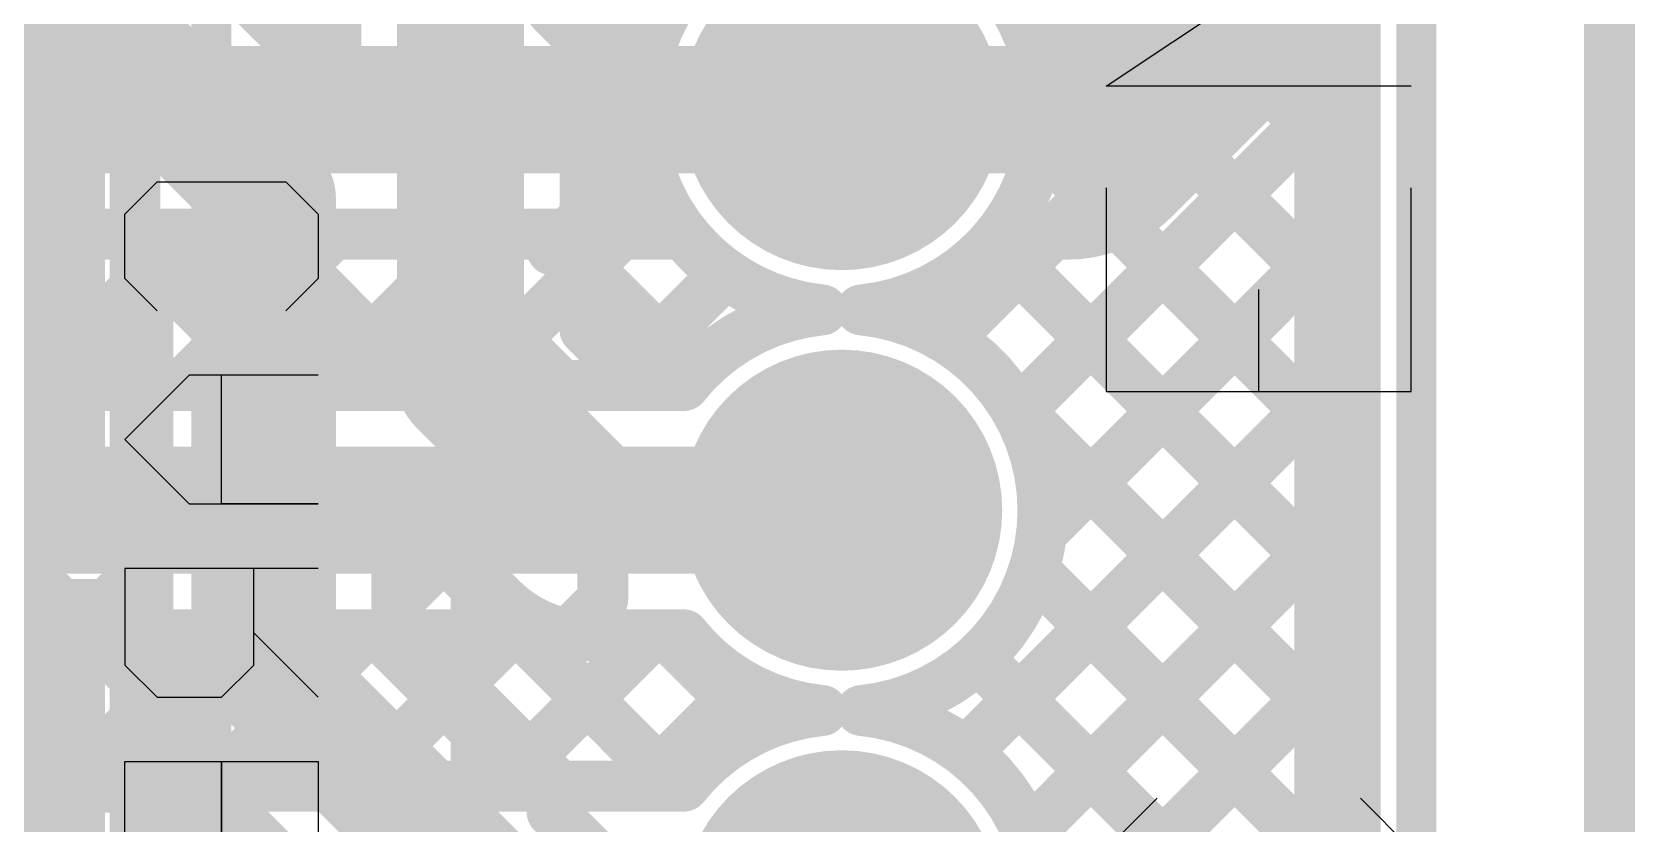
# Model space of a CAD drawing. Header units: millimetres. Extents: x 0.78 to 3.29, y 2.96 to 5.31.
# Drawn here: x 2.9737 to 3.289, y 3.7939 to 3.9495 of the extents above; entities that cross this region are included whole.
import ezdxf

# ---------------------------------------------------------------- set-up
doc = ezdxf.new("R2010")
doc.units = ezdxf.units.MM
doc.header["$MEASUREMENT"] = 0
for name, color, linetype in [('BottomLayer', 5, 'Continuous'), ('BottomOverlay', 54, 'Continuous'), ('BottomSolder', 6, 'Continuous'), ('Mechanical2', 216, 'Continuous'), ('MultiLayer', 9, 'Continuous'), ('PadHoleLayer', 156, 'Continuous'), ('TopLayer', 1, 'Continuous'), ('TopOverlay', 2, 'Continuous'), ('TopPaste', 8, 'Continuous'), ('TopSolder', 216, 'Continuous')]:
    doc.layers.add(name, color=color, linetype=linetype)

# ---------------------------------------------------------------- blocks, each defined once
blk = doc.blocks.new('B13B_PH_K_S_LF__SN__B_12')
at = {"layer": 'BottomLayer', "const_width": 0.027559}
for points in [[(-0.2499999, 0, 1), (-0.2224409, 0, 1)], [(-0.1712598, 0, 1), (-0.1437008, 0, 1)], [(-0.0925196, 0, 1), (-0.0649606, 0, 1)]]:
    blk.add_lwpolyline(points, format="xyb", close=True, dxfattribs=at)
at = {"layer": 'BottomOverlay'}
for points, const_width in [([(-0.5534409, 0.073), (0.5533386, 0.073)], 0.007874), ([(-0.2167795, 0.057), (-0.2267795, 0.047)], 0.01), ([(-0.1850394, 0.057), (-0.1750394, 0.047)], 0.01), ([(-0.1380394, 0.057), (-0.1480394, 0.047)], 0.01), ([(-0.1062992, 0.057), (-0.0962992, 0.047)], 0.01), ([(-0.0592992, 0.057), (-0.0692992, 0.047)], 0.01), ([(-0.1750394, 0.047), (-0.1480394, 0.047)], 0.01), ([(-0.0962992, 0.047), (-0.0692992, 0.047)], 0.01), ([(-0.5534409, -0.113), (0.5533386, -0.113)], 0.007874)]:
    blk.add_lwpolyline(points, dxfattribs=dict(at, const_width=const_width))
at = {"layer": 'BottomOverlay', "const_width": 0.005}
for points in [[(-0.2192795, 0.057, 1), (-0.2142795, 0.057, 1)], [(-0.1875394, 0.057, 1), (-0.1825394, 0.057, 1)], [(-0.1405394, 0.057, 1), (-0.1355394, 0.057, 1)], [(-0.1087992, 0.057, 1), (-0.1037992, 0.057, 1)], [(-0.0617992, 0.057, 1), (-0.0567992, 0.057, 1)], [(-0.1775394, 0.047, 1), (-0.1725394, 0.047, 1)], [(-0.1775394, 0.047, 1), (-0.1725394, 0.047, 1)], [(-0.1505394, 0.047, 1), (-0.1455394, 0.047, 1)], [(-0.1505394, 0.047, 1), (-0.1455394, 0.047, 1)], [(-0.0987992, 0.047, 1), (-0.0937992, 0.047, 1)], [(-0.0987992, 0.047, 1), (-0.0937992, 0.047, 1)], [(-0.0717992, 0.047, 1), (-0.0667992, 0.047, 1)], [(-0.0717992, 0.047, 1), (-0.0667992, 0.047, 1)]]:
    blk.add_lwpolyline(points, format="xyb", close=True, dxfattribs=at)
at = {"layer": 'BottomSolder', "const_width": 0.031559}
for points in [[(-0.2519999, 0, 1), (-0.2204409, 0, 1)], [(-0.1732598, 0, 1), (-0.1417008, 0, 1)], [(-0.0945196, 0, 1), (-0.0629606, 0, 1)]]:
    blk.add_lwpolyline(points, format="xyb", close=True, dxfattribs=at)
at = {"layer": 'MultiLayer', "const_width": 0.027559}
for points in [[(-0.2499999, 0, 1), (-0.2224409, 0, 1)], [(-0.1712598, 0, 1), (-0.1437008, 0, 1)], [(-0.0925196, 0, 1), (-0.0649606, 0, 1)]]:
    blk.add_lwpolyline(points, format="xyb", close=True, dxfattribs=at)
at = {"layer": 'PadHoleLayer', "const_width": 0.0147638}
for points in [[(-0.1648622, 0, 1), (-0.1500984, 0, 1)], [(-0.086122, 0, 1), (-0.0713582, 0, 1)]]:
    blk.add_lwpolyline(points, format="xyb", close=True, dxfattribs=at)
at = {"layer": 'TopLayer', "const_width": 0.027559}
for points in [[(-0.2499999, 0, 1), (-0.2224409, 0, 1)], [(-0.1712598, 0, 1), (-0.1437008, 0, 1)], [(-0.0925196, 0, 1), (-0.0649606, 0, 1)]]:
    blk.add_lwpolyline(points, format="xyb", close=True, dxfattribs=at)
at = {"layer": 'TopSolder', "const_width": 0.031559}
for points in [[(-0.2519999, 0, 1), (-0.2204409, 0, 1)], [(-0.1732598, 0, 1), (-0.1417008, 0, 1)], [(-0.0945196, 0, 1), (-0.0629606, 0, 1)]]:
    blk.add_lwpolyline(points, format="xyb", close=True, dxfattribs=at)
blk = doc.blocks.new('R__2512_29')
at = {"layer": 'TopLayer'}
blk.add_solid([(0.0531497, -0.0728346), (0.1830709, -0.0728346), (0.0531497, 0.0728346), (0.1830709, 0.0728346)], dxfattribs=at)
at = {"layer": 'TopOverlay', "const_width": 0.01}
for points in [[(0.193, -0.082), (0.193, 0.083)], [(-0.193, -0.082), (0.193, -0.082)]]:
    blk.add_lwpolyline(points, dxfattribs=at)
at = {"layer": 'TopOverlay', "const_width": 0.005}
blk.add_lwpolyline([(0.1905, -0.082, 1), (0.1955, -0.082, 1)], format="xyb", close=True, dxfattribs=at)
blk.add_lwpolyline([(0.1905, -0.082, 1), (0.1955, -0.082, 1)], format="xyb", close=True, dxfattribs=at)
at = {"layer": 'TopPaste'}
blk.add_solid([(0.0531497, -0.0728346), (0.1830709, -0.0728346), (0.0531497, 0.0728346), (0.1830709, 0.0728346)], dxfattribs=at)
at = {"layer": 'TopSolder'}
blk.add_solid([(0.0491497, -0.0768346), (0.1870709, -0.0768346), (0.0491497, 0.0768346), (0.1870709, 0.0768346)], dxfattribs=at)
blk = doc.blocks.new('R__2512_30')
at = {"layer": 'TopLayer'}
blk.add_solid([(0.0531497, -0.0728346), (0.1830709, -0.0728346), (0.0531497, 0.0728346), (0.1830709, 0.0728346)], dxfattribs=at)
at = {"layer": 'TopOverlay', "const_width": 0.01}
for points in [[(-0.193, 0.083), (0.193, 0.083)], [(0.193, -0.082), (0.193, 0.083)]]:
    blk.add_lwpolyline(points, dxfattribs=at)
at = {"layer": 'TopOverlay', "const_width": 0.005}
blk.add_lwpolyline([(0.1905, 0.083, 1), (0.1955, 0.083, 1)], format="xyb", close=True, dxfattribs=at)
blk.add_lwpolyline([(0.1905, 0.083, 1), (0.1955, 0.083, 1)], format="xyb", close=True, dxfattribs=at)
at = {"layer": 'TopPaste'}
blk.add_solid([(0.0531497, -0.0728346), (0.1830709, -0.0728346), (0.0531497, 0.0728346), (0.1830709, 0.0728346)], dxfattribs=at)
at = {"layer": 'TopSolder'}
blk.add_solid([(0.0491497, -0.0768346), (0.1870709, -0.0768346), (0.0491497, 0.0768346), (0.1870709, 0.0768346)], dxfattribs=at)

msp = doc.modelspace()

# ---------------------------------------------------------------- linework, layer by layer
at = {"layer": 'BottomLayer'}
for points, const_width in [([(3.2340001, 3.989843), (3.2340002, 3.1789998)], 0.01), ([(3.1674215, 3.9885001), (3.2340001, 3.9219215)], 0.01), ([(3.1725122, 3.9361863), (3.224826, 3.9885001)], 0.01), ([(3.1957058, 3.9885001), (3.2340001, 3.9502058)], 0.01), ([(3.1502414, 3.9773959), (3.2340001, 3.8936372)], 0.01), ([(3.1537872, 3.889177), (3.2340001, 3.9693899)], 0.01), ([(2.9287402, 3.9342598), (3.077, 3.9342598)], 0.025), ([(3.077, 3.9342598), (3.0770001, 3.9342599)], 0.025), ([(3.0770001, 3.9342599), (3.133, 3.9342599)], 0.025), ([(3.1675969, 3.8747024), (3.2340001, 3.9411056)], 0.01), ([(3.1719588, 3.9273942), (3.2340001, 3.8653529)], 0.01), ([(3.1723155, 3.8511367), (3.2340001, 3.9128213)], 0.01), ([(2.9287402, 3.9097598), (3.077, 3.9097598)], 0.01), ([(2.9491341, 3.882514), (2.9763799, 3.9097598)], 0.01), ([(2.9633188, 3.9097598), (2.9930589, 3.8800197)], 0.01), ([(2.9749241, 3.8800197), (3.0046642, 3.9097598)], 0.01), ([(2.9916031, 3.9097598), (3.0213432, 3.8800197)], 0.01), ([(3.0032084, 3.8800197), (3.0329485, 3.9097598)], 0.01), ([(3.0198874, 3.9097598), (3.0496275, 3.8800197)], 0.01), ([(3.0314927, 3.8800197), (3.0612328, 3.9097598)], 0.01), ([(3.0481717, 3.9097598), (3.0779118, 3.8800197)], 0.01), ([(3.059777, 3.8800197), (3.0895172, 3.9097599)], 0.01), ([(3.076456, 3.9097598), (3.1038993, 3.8823165)], 0.01), ([(3.07707, 3.9097599), (3.1019408, 3.9097599)], 0.01), ([(3.162812, 3.9082567), (3.2340001, 3.8370686)], 0.01), ([(3.0880613, 3.8800197), (3.1100676, 3.902026)], 0.01), ([(3.115924, 3.8985761), (3.1212169, 3.8932832)], 0.01), ([(3.1459158, 3.8968686), (3.1533282, 3.8894562)], 0.01), ([(3.1573891, 3.807926), (3.2340001, 3.884537)], 0.01), ([(2.9516285, 3.8800197), (3.1019408, 3.8800197)], 0.01), ([(3.1669365, 3.8758479), (3.2340001, 3.8087843)], 0.01), ([(2.9414803, 3.8555197), (3.133, 3.8555197)], 0.025), ([(3.1237796, 3.8552992), (3.124, 3.8555196)], 0.025), ([(3.1695823, 3.7918349), (3.2340001, 3.8562527)], 0.01), ([(3.1707635, 3.8437366), (3.2340001, 3.7805)], 0.01), ([(2.9414803, 3.8310197), (3.1019408, 3.8310197)], 0.01), ([(2.9525321, 3.8010591), (2.9824927, 3.8310197)], 0.01), ([(2.957206, 3.8310197), (2.9871666, 3.8010591)], 0.01), ([(2.9808164, 3.8010591), (3.010777, 3.8310197)], 0.01), ([(2.9854903, 3.8310197), (3.0154509, 3.8010591)], 0.01), ([(3.0091007, 3.8010591), (3.0390613, 3.8310197)], 0.01), ([(3.0137746, 3.8310197), (3.0435147, 3.8012796)], 0.01), ([(3.0376055, 3.8012796), (3.0673456, 3.8310197)], 0.01), ([(3.0420589, 3.8310197), (3.071799, 3.8012796)], 0.01), ([(3.0658898, 3.8012796), (3.0956299, 3.8310197)], 0.01), ([(3.0703432, 3.8310197), (3.1000833, 3.8012796)], 0.01), ([(3.0986275, 3.8310197), (3.1167846, 3.8128626)], 0.01), ([(3.1597968, 3.826419), (3.2340001, 3.7522157)], 0.01), ([(3.1706402, 3.7646085), (3.2340001, 3.8279684)], 0.01), ([(3.0941741, 3.8012796), (3.1138173, 3.8209228)], 0.01), ([(2.9280321, 3.8010591), (3.0179409, 3.8010591)], 0.01), ([(3.0212205, 3.8012796), (3.1019408, 3.8012796)], 0.01), ([(3.1606484, 3.7263324), (3.2340001, 3.7996841)], 0.01)]:
    msp.add_lwpolyline(points, dxfattribs=dict(at, const_width=const_width))
at = {"layer": 'BottomLayer', "const_width": 0.01}
for points in [[(3.1368623, 3.97363, -0.3858529912299126), (3.1725591, 3.9342599)], [(3.1725591, 3.9342599, -0.3858529912299127), (3.1368623, 3.8948898)], [(3.1291377, 3.8948898, -0.2040433436745254), (3.1019408, 3.9097599)], [(3.1019408, 3.8800197, -0.2040433436745253), (3.1291377, 3.8948898)], [(3.1368623, 3.8948898, -0.3858529912299126), (3.1725591, 3.8555197)], [(3.1725591, 3.8555197, -0.3858492732529668), (3.1368628, 3.8161496)], [(3.1291372, 3.8161496, -0.2040399727708815), (3.1019408, 3.8310197)], [(3.1019408, 3.8012796, -0.2040399727708815), (3.1291372, 3.8161496)], [(3.1368628, 3.8161496, -0.3858492732529668), (3.1725591, 3.7767796)], [(3.0179409, 3.8010591, -0.0335788384498597), (3.0212205, 3.8012796)], [(3.0179409, 3.8010591, -0.0335788384498597), (3.0212205, 3.8012796)]]:
    msp.add_lwpolyline(points, format="xyb", dxfattribs=at)
at = {"layer": 'BottomLayer'}
for points, const_width in [([(3.2315001, 3.9502058, 1), (3.2365001, 3.9502058, 1)], 0.005), ([(3.07075, 3.9342598, 1), (3.08325, 3.9342598, 1)], 0.0125), ([(3.07075, 3.9342598, 1), (3.08325, 3.9342598, 1)], 0.0125), ([(3.0707501, 3.9342599, 1), (3.0832501, 3.9342599, 1)], 0.0125), ([(3.0707501, 3.9342599, 1), (3.0832501, 3.9342599, 1)], 0.0125), ([(3.12675, 3.9342599, 1), (3.13925, 3.9342599, 1)], 0.0125), ([(3.2315001, 3.9411056, 1), (3.2365001, 3.9411056, 1)], 0.005), ([(3.1700122, 3.9361863, 1), (3.1750122, 3.9361863, 1)], 0.005), ([(3.1700591, 3.9342599, 1), (3.1750591, 3.9342599, 1)], 0.005), ([(3.1700591, 3.9342599, 1), (3.1750591, 3.9342599, 1)], 0.005), ([(3.1694588, 3.9273942, 1), (3.1744588, 3.9273942, 1)], 0.005), ([(3.2315001, 3.9219215, 1), (3.2365001, 3.9219215, 1)], 0.005), ([(3.2315001, 3.9128213, 1), (3.2365001, 3.9128213, 1)], 0.005), ([(2.9738799, 3.9097598, 1), (2.9788799, 3.9097598, 1)], 0.005), ([(2.9891031, 3.9097598, 1), (2.9941031, 3.9097598, 1)], 0.005), ([(3.0021642, 3.9097598, 1), (3.0071642, 3.9097598, 1)], 0.005), ([(3.0173874, 3.9097598, 1), (3.0223874, 3.9097598, 1)], 0.005), ([(3.0304485, 3.9097598, 1), (3.0354485, 3.9097598, 1)], 0.005), ([(3.0456717, 3.9097598, 1), (3.0506717, 3.9097598, 1)], 0.005), ([(3.0587328, 3.9097598, 1), (3.0637328, 3.9097598, 1)], 0.005), ([(3.073956, 3.9097598, 1), (3.078956, 3.9097598, 1)], 0.005), ([(3.0745, 3.9097598, 1), (3.0795, 3.9097598, 1)], 0.005), ([(3.07457, 3.9097599, 1), (3.07957, 3.9097599, 1)], 0.005), ([(3.0870172, 3.9097599, 1), (3.0920172, 3.9097599, 1)], 0.005), ([(3.0994408, 3.9097599, 1), (3.1044408, 3.9097599, 1)], 0.005), ([(3.0994408, 3.9097599, 1), (3.1044408, 3.9097599, 1)], 0.005), ([(3.160312, 3.9082567, 1), (3.165312, 3.9082567, 1)], 0.005), ([(3.1075676, 3.902026, 1), (3.1125676, 3.902026, 1)], 0.005), ([(3.113424, 3.8985761, 1), (3.118424, 3.8985761, 1)], 0.005), ([(3.1266377, 3.8948898, 1), (3.1316377, 3.8948898, 1)], 0.005), ([(3.1266377, 3.8948898, 1), (3.1316377, 3.8948898, 1)], 0.005), ([(3.1343623, 3.8948898, 1), (3.1393623, 3.8948898, 1)], 0.005), ([(3.1343623, 3.8948898, 1), (3.1393623, 3.8948898, 1)], 0.005), ([(3.1434158, 3.8968686, 1), (3.1484158, 3.8968686, 1)], 0.005), ([(3.1187169, 3.8932832, 1), (3.1237169, 3.8932832, 1)], 0.005), ([(3.2315001, 3.8936372, 1), (3.2365001, 3.8936372, 1)], 0.005), ([(3.1508282, 3.8894562, 1), (3.1558282, 3.8894562, 1)], 0.005), ([(3.1512872, 3.889177, 1), (3.1562872, 3.889177, 1)], 0.005), ([(3.1013993, 3.8823165, 1), (3.1063993, 3.8823165, 1)], 0.005), ([(3.2315001, 3.884537, 1), (3.2365001, 3.884537, 1)], 0.005), ([(2.9724241, 3.8800197, 1), (2.9774241, 3.8800197, 1)], 0.005), ([(2.9905589, 3.8800197, 1), (2.9955589, 3.8800197, 1)], 0.005), ([(3.0007084, 3.8800197, 1), (3.0057084, 3.8800197, 1)], 0.005), ([(3.0188432, 3.8800197, 1), (3.0238432, 3.8800197, 1)], 0.005), ([(3.0289927, 3.8800197, 1), (3.0339927, 3.8800197, 1)], 0.005), ([(3.0471275, 3.8800197, 1), (3.0521275, 3.8800197, 1)], 0.005), ([(3.057277, 3.8800197, 1), (3.062277, 3.8800197, 1)], 0.005), ([(3.0754118, 3.8800197, 1), (3.0804118, 3.8800197, 1)], 0.005), ([(3.0855613, 3.8800197, 1), (3.0905613, 3.8800197, 1)], 0.005), ([(3.0994408, 3.8800197, 1), (3.1044408, 3.8800197, 1)], 0.005), ([(3.0994408, 3.8800197, 1), (3.1044408, 3.8800197, 1)], 0.005), ([(3.1644365, 3.8758479, 1), (3.1694365, 3.8758479, 1)], 0.005), ([(3.1650969, 3.8747024, 1), (3.1700969, 3.8747024, 1)], 0.005), ([(3.2315001, 3.8653529, 1), (3.2365001, 3.8653529, 1)], 0.005), ([(3.1175296, 3.8552992, 1), (3.1300296, 3.8552992, 1)], 0.0125), ([(3.11775, 3.8555196, 1), (3.13025, 3.8555196, 1)], 0.0125), ([(3.12675, 3.8555197, 1), (3.13925, 3.8555197, 1)], 0.0125), ([(3.1700591, 3.8555197, 1), (3.1750591, 3.8555197, 1)], 0.005), ([(3.1700591, 3.8555197, 1), (3.1750591, 3.8555197, 1)], 0.005), ([(3.2315001, 3.8562527, 1), (3.2365001, 3.8562527, 1)], 0.005), ([(3.1698155, 3.8511367, 1), (3.1748155, 3.8511367, 1)], 0.005), ([(3.1682635, 3.8437366, 1), (3.1732635, 3.8437366, 1)], 0.005), ([(3.2315001, 3.8370686, 1), (3.2365001, 3.8370686, 1)], 0.005), ([(2.9799927, 3.8310197, 1), (2.9849927, 3.8310197, 1)], 0.005), ([(2.9829903, 3.8310197, 1), (2.9879903, 3.8310197, 1)], 0.005), ([(3.008277, 3.8310197, 1), (3.013277, 3.8310197, 1)], 0.005), ([(3.0112746, 3.8310197, 1), (3.0162746, 3.8310197, 1)], 0.005), ([(3.0365613, 3.8310197, 1), (3.0415613, 3.8310197, 1)], 0.005), ([(3.0395589, 3.8310197, 1), (3.0445589, 3.8310197, 1)], 0.005), ([(3.0648456, 3.8310197, 1), (3.0698456, 3.8310197, 1)], 0.005), ([(3.0678432, 3.8310197, 1), (3.0728432, 3.8310197, 1)], 0.005), ([(3.0931299, 3.8310197, 1), (3.0981299, 3.8310197, 1)], 0.005), ([(3.0961275, 3.8310197, 1), (3.1011275, 3.8310197, 1)], 0.005), ([(3.0994408, 3.8310197, 1), (3.1044408, 3.8310197, 1)], 0.005), ([(3.0994408, 3.8310197, 1), (3.1044408, 3.8310197, 1)], 0.005), ([(3.1572968, 3.826419, 1), (3.1622968, 3.826419, 1)], 0.005), ([(3.2315001, 3.8279684, 1), (3.2365001, 3.8279684, 1)], 0.005), ([(3.1113173, 3.8209228, 1), (3.1163173, 3.8209228, 1)], 0.005), ([(3.1266372, 3.8161496, 1), (3.1316372, 3.8161496, 1)], 0.005), ([(3.1266372, 3.8161496, 1), (3.1316372, 3.8161496, 1)], 0.005), ([(3.1343628, 3.8161496, 1), (3.1393628, 3.8161496, 1)], 0.005), ([(3.1343628, 3.8161496, 1), (3.1393628, 3.8161496, 1)], 0.005), ([(3.1142846, 3.8128626, 1), (3.1192846, 3.8128626, 1)], 0.005), ([(3.1548891, 3.807926, 1), (3.1598891, 3.807926, 1)], 0.005), ([(3.2315001, 3.8087843, 1), (3.2365001, 3.8087843, 1)], 0.005), ([(2.9783164, 3.8010591, 1), (2.9833164, 3.8010591, 1)], 0.005), ([(2.9846666, 3.8010591, 1), (2.9896666, 3.8010591, 1)], 0.005), ([(3.0066007, 3.8010591, 1), (3.0116007, 3.8010591, 1)], 0.005), ([(3.0129509, 3.8010591, 1), (3.0179509, 3.8010591, 1)], 0.005), ([(3.0154409, 3.8010591, 1), (3.0204409, 3.8010591, 1)], 0.005), ([(3.0154409, 3.8010591, 1), (3.0204409, 3.8010591, 1)], 0.005), ([(3.0154409, 3.8010591, 1), (3.0204409, 3.8010591, 1)], 0.005), ([(3.0187205, 3.8012796, 1), (3.0237205, 3.8012796, 1)], 0.005), ([(3.0187205, 3.8012796, 1), (3.0237205, 3.8012796, 1)], 0.005), ([(3.0187205, 3.8012796, 1), (3.0237205, 3.8012796, 1)], 0.005), ([(3.0351055, 3.8012796, 1), (3.0401055, 3.8012796, 1)], 0.005), ([(3.0410147, 3.8012796, 1), (3.0460147, 3.8012796, 1)], 0.005), ([(3.0633898, 3.8012796, 1), (3.0683898, 3.8012796, 1)], 0.005), ([(3.069299, 3.8012796, 1), (3.074299, 3.8012796, 1)], 0.005), ([(3.0916741, 3.8012796, 1), (3.0966741, 3.8012796, 1)], 0.005), ([(3.0975833, 3.8012796, 1), (3.1025833, 3.8012796, 1)], 0.005), ([(3.0994408, 3.8012796, 1), (3.1044408, 3.8012796, 1)], 0.005), ([(3.0994408, 3.8012796, 1), (3.1044408, 3.8012796, 1)], 0.005), ([(3.2315001, 3.7996841, 1), (3.2365001, 3.7996841, 1)], 0.005), ([(3.1670823, 3.7918349, 1), (3.1720823, 3.7918349, 1)], 0.005)]:
    msp.add_lwpolyline(points, format="xyb", close=True, dxfattribs=dict(at, const_width=const_width))
at = {"layer": 'BottomOverlay'}
for p, q in [((2.9920123, 3.9137302), (2.9983436, 3.9200615)), ((2.9983436, 3.9200615), (3.0236687, 3.9200615)), ((3.0236687, 3.9200615), (3.03, 3.9137302)), ((2.9920123, 3.9010676), (2.9920123, 3.9137302)), ((3.03, 3.9137302), (3.03, 3.9010676)), ((2.9983436, 3.8947364), (2.9920123, 3.9010676)), ((3.03, 3.9010676), (3.0236687, 3.8947364)), ((3.0046749, 3.8820738), (2.9920123, 3.8694112)), ((3.03, 3.8820738), (3.0046749, 3.8820738)), ((3.0110061, 3.8567487), (3.0110061, 3.8820738)), ((2.9920123, 3.8694112), (3.0046749, 3.8567487)), ((3.0046749, 3.8567487), (3.03, 3.8567487)), ((3.03, 3.8567487), (3.0110061, 3.8567487)), ((3.03, 3.8440861), (2.9920123, 3.8440861)), ((2.9920123, 3.8440861), (2.9920123, 3.8250922)), ((3.0173374, 3.8250922), (3.0173374, 3.8440861)), ((3.0173374, 3.8314235), (3.03, 3.818761)), ((2.9920123, 3.8250922), (2.9983436, 3.818761)), ((3.0110061, 3.818761), (3.0173374, 3.8250922)), ((2.9983436, 3.818761), (3.0110061, 3.818761)), ((2.9920123, 3.8060984), (3.03, 3.8060984)), ((2.9920123, 3.7871045), (2.9920123, 3.8060984)), ((3.0110061, 3.7871045), (3.0110061, 3.8060984)), ((3.0110061, 3.8060984), (3.0110061, 3.7871045)), ((3.03, 3.8060984), (3.03, 3.7871045))]:
    msp.add_line(p, q, dxfattribs=at)
at = {"layer": 'Mechanical2', "const_width": 0.01}
msp.add_lwpolyline([(3.284, 5.129), (3.2840002, 2.963)], dxfattribs=at)
at = {"layer": 'TopLayer'}
for points, const_width in [([(3.058, 3.8807992), (3.058, 4.0992488)], 0.025), ([(3.0825, 3.8909474), (3.0825, 4.0992488)], 0.01), ([(3.0335, 3.9390246), (3.0335, 4.0891006)], 0.01), ([(2.996071, 3.9901448), (3.0335, 3.9527158)], 0.01), ([(3.1772598, 3.9342598), (3.21, 3.967)], 0.025), ([(3.0195723, 3.9529522), (3.0335, 3.9668799)], 0.01), ([(3.0129911, 3.9595335), (3.0335, 3.9390246)], 0.01), ([(3.0825, 3.9602844), (3.0956087, 3.9471757)], 0.01), ([(2.9191103, 3.942233), (2.9956434, 3.942233)], 0.025), ([(2.9956434, 3.942233), (3.021, 3.9168764)], 0.025), ([(3.1946075, 3.9169593), (3.227, 3.9493518)], 0.01), ([(3.227, 3.186), (3.227, 3.9493518)], 0.01), ([(3.0825, 3.931027), (3.0944026, 3.9429296)], 0.01), ([(3.124, 3.9342598), (3.133, 3.9342598)], 0.025), ([(3.133, 3.9342599), (3.1772597, 3.9342599)], 0.025), ([(3.1772597, 3.9342599), (3.1772598, 3.9342598)], 0.025), ([(3.2167849, 3.9391367), (3.227, 3.9289216)], 0.01), ([(3.1675969, 3.8747024), (3.227, 3.9341055)], 0.01), ([(3.0825, 3.9320001), (3.0973162, 3.9171839)], 0.01), ([(3.021, 3.823), (3.021, 3.9168764)], 0.025), ([(3.2026428, 3.9249946), (3.227, 3.9006373)], 0.01), ([(3.0825, 3.9027427), (3.0971956, 3.9174383)], 0.01), ([(3.1873974, 3.9119556), (3.227, 3.872353)], 0.01), ([(3.1537872, 3.889177), (3.1743701, 3.9097599)], 0.01), ([(3.162812, 3.9082567), (3.227, 3.8440687)], 0.01), ([(3.1640592, 3.9097599), (3.1771898, 3.9097599)], 0.01), ([(2.996071, 3.8573983), (2.996071, 3.9071572)], 0.01), ([(2.9965, 3.823), (2.9965, 3.9067282)], 0.01), ([(3.1723155, 3.8511367), (3.227, 3.9058212)], 0.01), ([(3.0825, 3.9037158), (3.1038993, 3.8823165)], 0.01), ([(3.0907445, 3.8827029), (3.1100676, 3.902026)], 0.01), ([(3.115924, 3.8985761), (3.1212169, 3.8932832)], 0.01), ([(3.1459158, 3.8968686), (3.1533282, 3.8894562)], 0.01), ([(3.0825, 3.8909474), (3.0934277, 3.8800197)], 0.01), ([(3.058, 3.8807992), (3.0834998, 3.8552994)], 0.025), ([(3.0934277, 3.8800197), (3.1019408, 3.8800197)], 0.01), ([(3.1573891, 3.807926), (3.227, 3.8775369)], 0.01), ([(3.1669365, 3.8758479), (3.227, 3.8157844)], 0.01), ([(3.0834998, 3.8552994), (3.0837201, 3.8555197)], 0.025), ([(3.0837201, 3.8555197), (3.133, 3.8555197)], 0.025), ([(3.1237798, 3.8552994), (3.124, 3.8555196)], 0.025), ([(2.8421496, 3.8573983), (2.996071, 3.8573983)], 0.01), ([(2.9591117, 3.8573983), (2.9795083, 3.8370017)], 0.01), ([(2.9601904, 3.8370017), (2.980587, 3.8573983)], 0.01), ([(2.987396, 3.8573983), (2.9965, 3.8482943)], 0.01), ([(3.0455, 3.858651), (3.0661521, 3.8379989)], 0.01), ([(3.0455, 3.8331482), (3.0455, 3.858651)], 0.01), ([(3.0455, 3.8558629), (3.1000833, 3.8012796)], 0.01), ([(3.0455, 3.8374584), (3.0560963, 3.8480547)], 0.01), ([(3.1695823, 3.7918349), (3.227, 3.8492526)], 0.01), ([(2.9884747, 3.8370017), (2.9965, 3.845027)], 0.01), ([(3.1707635, 3.8437366), (3.227, 3.7875001)], 0.01), ([(2.8421496, 3.8370017), (2.996071, 3.8370017)], 0.01), ([(2.996071, 3.776667), (2.996071, 3.8370017)], 0.01), ([(3.0455, 3.8331482), (3.0773686, 3.8012796)], 0.01), ([(3.057487, 3.8211611), (3.0707216, 3.8343957)], 0.01), ([(3.021, 3.823), (3.0674409, 3.7765591)], 0.025), ([(3.0716292, 3.807019), (3.0956299, 3.8310197)], 0.01), ([(3.0867779, 3.8310197), (3.1019408, 3.8310197)], 0.01), ([(3.0986275, 3.8310197), (3.1167846, 3.8128626)], 0.01), ([(3.1597968, 3.826419), (3.227, 3.7592158)], 0.01), ([(3.0941741, 3.8012796), (3.1138173, 3.8209228)], 0.01), ([(3.1706402, 3.7646085), (3.227, 3.8209683)], 0.01), ([(3.0036995, 3.8056523), (3.0500932, 3.7592586)], 0.01), ([(2.996071, 3.7880294), (3.0086967, 3.8006551)], 0.01), ([(3.0773686, 3.8012796), (3.1019408, 3.8012796)], 0.01), ([(2.996071, 3.7921547), (3.0117307, 3.776495)], 0.01), ([(3.1606484, 3.7263324), (3.227, 3.792684)], 0.01)]:
    msp.add_lwpolyline(points, dxfattribs=dict(at, const_width=const_width))
at = {"layer": 'TopLayer', "const_width": 0.01}
for points in [[(3.1291377, 3.8948898, -0.9066973836436728), (3.1291377, 3.97363)], [(3.1946075, 3.9169593, -0.200009894462831), (3.1771898, 3.9097599)], [(3.1945839, 3.9169357, -0.199655020510554), (3.1771898, 3.9097599)], [(3.1945838, 3.9169358, -0.198912367379658), (3.1772597, 3.9097599)], [(3.1640592, 3.9097599, -0.2040433436745255), (3.1368623, 3.8948898)], [(3.1019408, 3.8800197, -0.2040433436745253), (3.1291377, 3.8948898)], [(3.1368623, 3.8948898, -0.3858529912299126), (3.1725591, 3.8555197)], [(3.1725591, 3.8555197, -0.3858492732529668), (3.1368628, 3.8161496)], [(3.0867779, 3.8310197, -0.2343983962663097), (3.0661521, 3.8379989)], [(3.0867779, 3.8310197, -0.2340384291171167), (3.0661757, 3.8379753)], [(3.1291372, 3.8161496, -0.2040399727708815), (3.1019408, 3.8310197)], [(3.0036995, 3.8056523, -0.1992671402269564), (2.9965, 3.823)], [(3.0036759, 3.8056759, -0.198912367379658), (2.9965, 3.823)], [(3.1019408, 3.8012796, -0.2040399727708815), (3.1291372, 3.8161496)], [(3.1368628, 3.8161496, -0.3858492732529668), (3.1725591, 3.7767796)]]:
    msp.add_lwpolyline(points, format="xyb", dxfattribs=at)
at = {"layer": 'TopLayer'}
for points, const_width in [([(3.0170723, 3.9529522, 1), (3.0220723, 3.9529522, 1)], 0.005), ([(3.031, 3.9527158, 1), (3.036, 3.9527158, 1)], 0.005), ([(2.9893934, 3.942233, 1), (3.0018934, 3.942233, 1)], 0.0125), ([(2.9893934, 3.942233, 1), (3.0018934, 3.942233, 1)], 0.0125), ([(3.2245, 3.9493518, 1), (3.2295, 3.9493518, 1)], 0.005), ([(3.2245, 3.9493518, 1), (3.2295, 3.9493518, 1)], 0.005), ([(3.0931087, 3.9471757, 1), (3.0981087, 3.9471757, 1)], 0.005), ([(3.0919026, 3.9429296, 1), (3.0969026, 3.9429296, 1)], 0.005), ([(3.031, 3.9390246, 1), (3.036, 3.9390246, 1)], 0.005), ([(3.031, 3.9390246, 1), (3.036, 3.9390246, 1)], 0.005), ([(3.11775, 3.9342598, 1), (3.13025, 3.9342598, 1)], 0.0125), ([(3.12675, 3.9342599, 1), (3.13925, 3.9342599, 1)], 0.0125), ([(3.12675, 3.9342598, 1), (3.13925, 3.9342598, 1)], 0.0125), ([(3.1710097, 3.9342599, 1), (3.1835097, 3.9342599, 1)], 0.0125), ([(3.1710097, 3.9342599, 1), (3.1835097, 3.9342599, 1)], 0.0125), ([(3.1710098, 3.9342598, 1), (3.1835098, 3.9342598, 1)], 0.0125), ([(3.1710098, 3.9342598, 1), (3.1835098, 3.9342598, 1)], 0.0125), ([(3.2142849, 3.9391367, 1), (3.2192849, 3.9391367, 1)], 0.005), ([(3.2245, 3.9341055, 1), (3.2295, 3.9341055, 1)], 0.005), ([(3.08, 3.9320001, 1), (3.085, 3.9320001, 1)], 0.005), ([(3.08, 3.931027, 1), (3.085, 3.931027, 1)], 0.005), ([(3.2245, 3.9289216, 1), (3.2295, 3.9289216, 1)], 0.005), ([(3.01475, 3.9168764, 1), (3.02725, 3.9168764, 1)], 0.0125), ([(3.01475, 3.9168764, 1), (3.02725, 3.9168764, 1)], 0.0125), ([(3.2001428, 3.9249946, 1), (3.2051428, 3.9249946, 1)], 0.005), ([(3.0946956, 3.9174383, 1), (3.0996956, 3.9174383, 1)], 0.005), ([(3.0948162, 3.9171839, 1), (3.0998162, 3.9171839, 1)], 0.005), ([(3.1920838, 3.9169358, 1), (3.1970838, 3.9169358, 1)], 0.005), ([(3.1920839, 3.9169357, 1), (3.1970839, 3.9169357, 1)], 0.005), ([(3.1921075, 3.9169593, 1), (3.1971075, 3.9169593, 1)], 0.005), ([(3.1921075, 3.9169593, 1), (3.1971075, 3.9169593, 1)], 0.005), ([(3.1848974, 3.9119556, 1), (3.1898974, 3.9119556, 1)], 0.005), ([(3.160312, 3.9082567, 1), (3.165312, 3.9082567, 1)], 0.005), ([(3.1615592, 3.9097599, 1), (3.1665592, 3.9097599, 1)], 0.005), ([(3.1615592, 3.9097599, 1), (3.1665592, 3.9097599, 1)], 0.005), ([(3.1718701, 3.9097599, 1), (3.1768701, 3.9097599, 1)], 0.005), ([(3.1746898, 3.9097599, 1), (3.1796898, 3.9097599, 1)], 0.005), ([(3.1746898, 3.9097599, 1), (3.1796898, 3.9097599, 1)], 0.005), ([(3.1746898, 3.9097599, 1), (3.1796898, 3.9097599, 1)], 0.005), ([(3.1747597, 3.9097599, 1), (3.1797597, 3.9097599, 1)], 0.005), ([(2.993571, 3.9071572, 1), (2.998571, 3.9071572, 1)], 0.005), ([(2.994, 3.9067282, 1), (2.999, 3.9067282, 1)], 0.005), ([(3.2245, 3.9058212, 1), (3.2295, 3.9058212, 1)], 0.005), ([(3.08, 3.9037158, 1), (3.085, 3.9037158, 1)], 0.005), ([(3.08, 3.9027427, 1), (3.085, 3.9027427, 1)], 0.005), ([(3.1075676, 3.902026, 1), (3.1125676, 3.902026, 1)], 0.005), ([(3.113424, 3.8985761, 1), (3.118424, 3.8985761, 1)], 0.005), ([(3.2245, 3.9006373, 1), (3.2295, 3.9006373, 1)], 0.005), ([(3.1266377, 3.8948898, 1), (3.1316377, 3.8948898, 1)], 0.005), ([(3.1266377, 3.8948898, 1), (3.1316377, 3.8948898, 1)], 0.005), ([(3.1343623, 3.8948898, 1), (3.1393623, 3.8948898, 1)], 0.005), ([(3.1343623, 3.8948898, 1), (3.1393623, 3.8948898, 1)], 0.005), ([(3.1434158, 3.8968686, 1), (3.1484158, 3.8968686, 1)], 0.005), ([(3.1187169, 3.8932832, 1), (3.1237169, 3.8932832, 1)], 0.005), ([(3.08, 3.8909474, 1), (3.085, 3.8909474, 1)], 0.005), ([(3.08, 3.8909474, 1), (3.085, 3.8909474, 1)], 0.005), ([(3.1508282, 3.8894562, 1), (3.1558282, 3.8894562, 1)], 0.005), ([(3.1512872, 3.889177, 1), (3.1562872, 3.889177, 1)], 0.005), ([(3.05175, 3.8807992, 1), (3.06425, 3.8807992, 1)], 0.0125), ([(3.05175, 3.8807992, 1), (3.06425, 3.8807992, 1)], 0.0125), ([(3.0882445, 3.8827029, 1), (3.0932445, 3.8827029, 1)], 0.005), ([(3.1013993, 3.8823165, 1), (3.1063993, 3.8823165, 1)], 0.005), ([(3.0909277, 3.8800197, 1), (3.0959277, 3.8800197, 1)], 0.005), ([(3.0909277, 3.8800197, 1), (3.0959277, 3.8800197, 1)], 0.005), ([(3.0994408, 3.8800197, 1), (3.1044408, 3.8800197, 1)], 0.005), ([(3.0994408, 3.8800197, 1), (3.1044408, 3.8800197, 1)], 0.005), ([(3.1644365, 3.8758479, 1), (3.1694365, 3.8758479, 1)], 0.005), ([(3.2245, 3.8775369, 1), (3.2295, 3.8775369, 1)], 0.005), ([(3.1650969, 3.8747024, 1), (3.1700969, 3.8747024, 1)], 0.005), ([(3.2245, 3.872353, 1), (3.2295, 3.872353, 1)], 0.005), ([(3.0772498, 3.8552994, 1), (3.0897498, 3.8552994, 1)], 0.0125), ([(3.0772498, 3.8552994, 1), (3.0897498, 3.8552994, 1)], 0.0125), ([(3.0774701, 3.8555197, 1), (3.0899701, 3.8555197, 1)], 0.0125), ([(3.0774701, 3.8555197, 1), (3.0899701, 3.8555197, 1)], 0.0125), ([(3.1175298, 3.8552994, 1), (3.1300298, 3.8552994, 1)], 0.0125), ([(3.11775, 3.8555196, 1), (3.13025, 3.8555196, 1)], 0.0125), ([(3.12675, 3.8555197, 1), (3.13925, 3.8555197, 1)], 0.0125), ([(2.978087, 3.8573983, 1), (2.983087, 3.8573983, 1)], 0.005), ([(2.984896, 3.8573983, 1), (2.989896, 3.8573983, 1)], 0.005), ([(2.993571, 3.8573983, 1), (2.998571, 3.8573983, 1)], 0.005), ([(2.993571, 3.8573983, 1), (2.998571, 3.8573983, 1)], 0.005), ([(3.043, 3.858651, 1), (3.048, 3.858651, 1)], 0.005), ([(3.043, 3.858651, 1), (3.048, 3.858651, 1)], 0.005), ([(3.043, 3.8558629, 1), (3.048, 3.8558629, 1)], 0.005), ([(3.1700591, 3.8555197, 1), (3.1750591, 3.8555197, 1)], 0.005), ([(3.1700591, 3.8555197, 1), (3.1750591, 3.8555197, 1)], 0.005), ([(3.1698155, 3.8511367, 1), (3.1748155, 3.8511367, 1)], 0.005), ([(2.994, 3.8482943, 1), (2.999, 3.8482943, 1)], 0.005), ([(3.0535963, 3.8480547, 1), (3.0585963, 3.8480547, 1)], 0.005), ([(3.2245, 3.8492526, 1), (3.2295, 3.8492526, 1)], 0.005), ([(2.994, 3.845027, 1), (2.999, 3.845027, 1)], 0.005), ([(3.1682635, 3.8437366, 1), (3.1732635, 3.8437366, 1)], 0.005), ([(3.2245, 3.8440687, 1), (3.2295, 3.8440687, 1)], 0.005), ([(3.0636521, 3.8379989, 1), (3.0686521, 3.8379989, 1)], 0.005), ([(3.0636521, 3.8379989, 1), (3.0686521, 3.8379989, 1)], 0.005), ([(2.9770083, 3.8370017, 1), (2.9820083, 3.8370017, 1)], 0.005), ([(2.9859747, 3.8370017, 1), (2.9909747, 3.8370017, 1)], 0.005), ([(2.993571, 3.8370017, 1), (2.998571, 3.8370017, 1)], 0.005), ([(2.993571, 3.8370017, 1), (2.998571, 3.8370017, 1)], 0.005), ([(3.043, 3.8374584, 1), (3.048, 3.8374584, 1)], 0.005), ([(3.0636757, 3.8379753, 1), (3.0686757, 3.8379753, 1)], 0.005), ([(3.043, 3.8331482, 1), (3.048, 3.8331482, 1)], 0.005), ([(3.043, 3.8331482, 1), (3.048, 3.8331482, 1)], 0.005), ([(3.0682216, 3.8343957, 1), (3.0732216, 3.8343957, 1)], 0.005), ([(3.01475, 3.823, 1), (3.02725, 3.823, 1)], 0.0125), ([(3.01475, 3.823, 1), (3.02725, 3.823, 1)], 0.0125), ([(3.0842779, 3.8310197, 1), (3.0892779, 3.8310197, 1)], 0.005), ([(3.0842779, 3.8310197, 1), (3.0892779, 3.8310197, 1)], 0.005), ([(3.0842779, 3.8310197, 1), (3.0892779, 3.8310197, 1)], 0.005), ([(3.0931299, 3.8310197, 1), (3.0981299, 3.8310197, 1)], 0.005), ([(3.0961275, 3.8310197, 1), (3.1011275, 3.8310197, 1)], 0.005), ([(3.0994408, 3.8310197, 1), (3.1044408, 3.8310197, 1)], 0.005), ([(3.0994408, 3.8310197, 1), (3.1044408, 3.8310197, 1)], 0.005), ([(3.1572968, 3.826419, 1), (3.1622968, 3.826419, 1)], 0.005), ([(2.994, 3.823, 1), (2.999, 3.823, 1)], 0.005), ([(2.994, 3.823, 1), (2.999, 3.823, 1)], 0.005), ([(2.994, 3.823, 1), (2.999, 3.823, 1)], 0.005), ([(3.054987, 3.8211611, 1), (3.059987, 3.8211611, 1)], 0.005), ([(3.1113173, 3.8209228, 1), (3.1163173, 3.8209228, 1)], 0.005), ([(3.2245, 3.8209683, 1), (3.2295, 3.8209683, 1)], 0.005), ([(3.1266372, 3.8161496, 1), (3.1316372, 3.8161496, 1)], 0.005), ([(3.1266372, 3.8161496, 1), (3.1316372, 3.8161496, 1)], 0.005), ([(3.1343628, 3.8161496, 1), (3.1393628, 3.8161496, 1)], 0.005), ([(3.1343628, 3.8161496, 1), (3.1393628, 3.8161496, 1)], 0.005), ([(3.1142846, 3.8128626, 1), (3.1192846, 3.8128626, 1)], 0.005), ([(3.2245, 3.8157844, 1), (3.2295, 3.8157844, 1)], 0.005), ([(3.0691292, 3.807019, 1), (3.0741292, 3.807019, 1)], 0.005), ([(3.1548891, 3.807926, 1), (3.1598891, 3.807926, 1)], 0.005), ([(3.0011759, 3.8056759, 1), (3.0061759, 3.8056759, 1)], 0.005), ([(3.0011995, 3.8056523, 1), (3.0061995, 3.8056523, 1)], 0.005), ([(3.0011995, 3.8056523, 1), (3.0061995, 3.8056523, 1)], 0.005), ([(3.0061967, 3.8006551, 1), (3.0111967, 3.8006551, 1)], 0.005), ([(3.0748686, 3.8012796, 1), (3.0798686, 3.8012796, 1)], 0.005), ([(3.0748686, 3.8012796, 1), (3.0798686, 3.8012796, 1)], 0.005), ([(3.0916741, 3.8012796, 1), (3.0966741, 3.8012796, 1)], 0.005), ([(3.0975833, 3.8012796, 1), (3.1025833, 3.8012796, 1)], 0.005), ([(3.0994408, 3.8012796, 1), (3.1044408, 3.8012796, 1)], 0.005), ([(3.0994408, 3.8012796, 1), (3.1044408, 3.8012796, 1)], 0.005), ([(2.993571, 3.7921547, 1), (2.998571, 3.7921547, 1)], 0.005), ([(3.1670823, 3.7918349, 1), (3.1720823, 3.7918349, 1)], 0.005), ([(3.2245, 3.792684, 1), (3.2295, 3.792684, 1)], 0.005)]:
    msp.add_lwpolyline(points, format="xyb", close=True, dxfattribs=dict(at, const_width=const_width))
at = {"layer": 'TopOverlay'}
for p, q in [((3.1850194, 3.9388642), (3.245, 3.9788513)), ((3.245, 3.9388642), (3.1850194, 3.9388642)), ((3.1850194, 3.9188707), (3.1850194, 3.8788836)), ((3.245, 3.8788836), (3.245, 3.9188707)), ((3.2150097, 3.8788836), (3.2150097, 3.8988771)), ((3.1850194, 3.8788836), (3.245, 3.8788836)), ((3.1950162, 3.7989095), (3.1850194, 3.7889127)), ((3.245, 3.7889127), (3.2350032, 3.7989095))]:
    msp.add_line(p, q, dxfattribs=at)
at = {"layer": 'TopOverlay', "const_width": 0.007874}
msp.add_lwpolyline([(3.009, 3.463), (3.0090001, 4.802)], dxfattribs=at)

# ---------------------------------------------------------------- block references
for name, p, rotation in [('B13B_PH_K_S_LF__SN__B_12', (3.133, 4.013), 90), ('R__2512_29', (2.801, 3.942233), 360), ('R__2512_30', (2.801, 3.752167), 360)]:
    msp.add_blockref(name, p, dxfattribs=dict(rotation=rotation))

doc.saveas('drawing.dxf')
